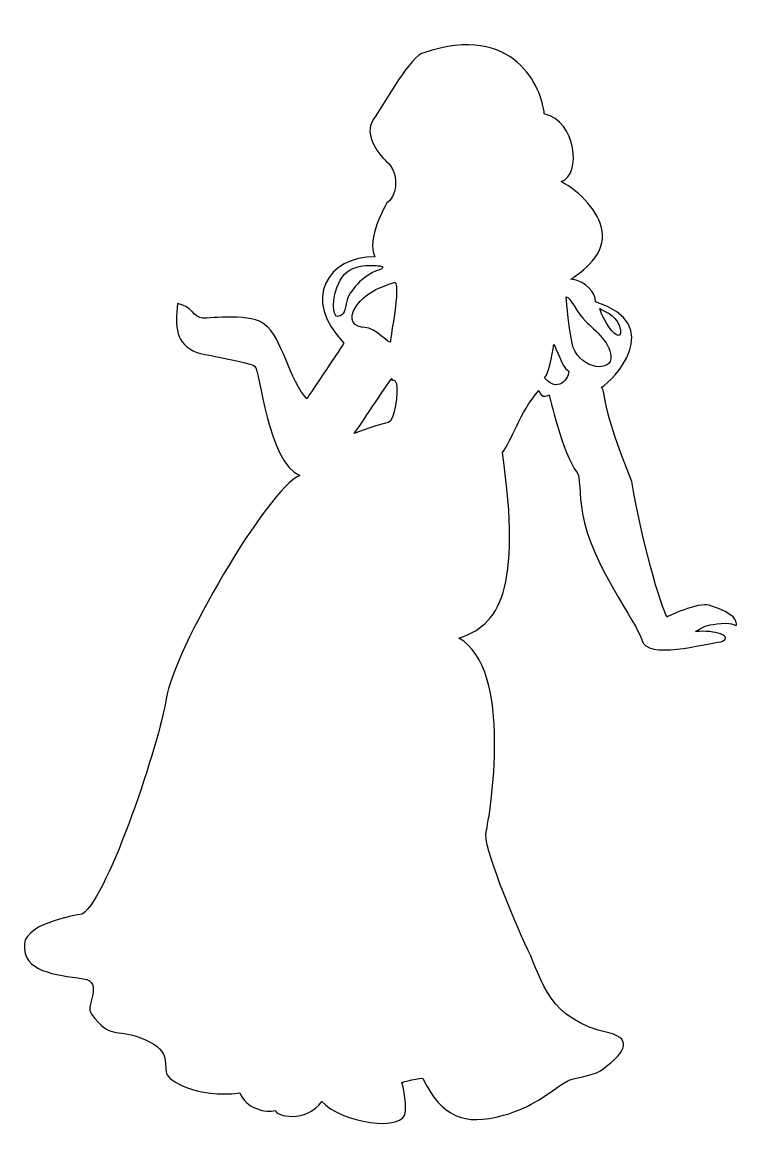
# Model space of a CAD drawing. Header units: centimetres. Extents: x -7.5 to 7.5, y -11.5 to 11.8.
import ezdxf

# ---------------------------------------------------------------- set-up
doc = ezdxf.new("R2010")
doc.units = ezdxf.units.CM
doc.header["$MEASUREMENT"] = 0
doc.layers.add('Camada 1', color=7, linetype='Continuous')

msp = doc.modelspace()

# ---------------------------------------------------------------- linework, layer by layer
at = {"layer": 'Camada 1'}
for points, knots in [([(-4.47936, -2.39973), (-4.32572, -1.39212), (-2.35984, 1.9964), (-1.68422, 2.27451), (-1.68422, 2.27451), (-2.35973, 2.55261), (-2.50998, 4.4837), (-2.62923, 4.56326), (-2.62923, 4.56326), (-2.74848, 4.64279), (-3.74315, 4.8117), (-3.83613, 4.84787), (-3.83613, 4.84787), (-4.29428, 5.02609), (-4.28571, 5.39572), (-4.246, 5.87257), (-4.246, 5.87257), (-3.9679, 5.83288), (-3.88127, 5.56515), (-3.72228, 5.56515), (-3.72228, 5.56515), (-3.56327, 5.56515), (-2.65135, 5.66744), (-2.41294, 5.42902), (-2.41294, 5.42902), (-2.07136, 5.18941), (-1.88912, 4.2444), (-1.53862, 3.87912), (-1.53862, 3.87912), (-1.53862, 3.87912), (-0.92087, 4.80318), (-0.76194, 5.04157), (-0.76194, 5.04157), (-1.66142, 5.96385), (-1.09211, 6.86331), (-0.11294, 6.85214), (-0.11294, 6.85214), (-0.30651, 7.20504), (0.13045, 7.97233), (0.13045, 7.97233), (0.13045, 7.97233), (0.331, 8.09317), (0.40847, 8.52867), (0.17014, 8.80688), (0.17014, 8.80688), (-0.02856, 8.96589), (-0.36339, 9.40254), (-0.14781, 9.72088), (-0.14781, 9.72088), (0.11823, 10.11389), (0.64213, 11.07504), (0.91179, 11.12174), (0.91179, 11.12174), (2.80184, 11.75933), (3.38244, 10.3817), (3.42874, 9.84005), (3.42874, 9.84005), (4.09983, 9.69831), (4.2136, 8.57113), (3.78098, 8.42313), (3.78098, 8.42313), (4.2022, 8.20683), (4.571, 7.7694), (4.63495, 7.42113), (4.63495, 7.42113), (4.73266, 6.88799), (4.21357, 6.53308), (3.98505, 6.38275), (3.98505, 6.38275), (4.30292, 6.34298), (4.5017, 6.10457), (4.5017, 5.90586), (4.5017, 5.90586), (5.98982, 5.4399), (4.85928, 4.23687), (4.62095, 4.11762), (4.62095, 4.11762), (4.72382, 4.03541), (4.60068, 3.74318), (5.26103, 2.14907), (5.26103, 2.14907), (5.43185, 1.03322), (5.87457, -0.53219), (6.00107, -0.68615), (6.00107, -0.68615), (6.00107, -0.68615), (6.63763, -0.36476), (6.88928, -0.44702), (6.88928, -0.44702), (7.44707, -0.62929), (7.44194, -0.76971), (7.44707, -0.83418), (7.44707, -0.83418), (7.45366, -0.9171), (7.37878, -0.78867), (7.12825, -0.82275), (7.12825, -0.82275), (6.84975, -0.86069), (6.83173, -0.83463), (6.59324, -0.99357), (6.59324, -0.99357), (6.99067, -0.95372), (7.413, -1.09612), (7.12455, -1.20749), (7.12455, -1.20749), (6.76697, -1.24718), (5.57552, -1.59495), (5.46593, -1.16442), (5.46593, -1.16442), (5.37962, -0.82517), (4.39564, 0.45258), (4.22498, 1.47731), (4.22498, 1.47731), (4.15587, 1.89265), (4.1827, 2.2523), (4.11102, 2.34287), (4.11102, 2.34287), (3.81582, 2.71585), (3.53042, 3.95963), (3.53042, 3.95963), (3.53042, 3.95963), (3.53042, 3.95963), (3.37101, 3.85718), (3.3141, 4.05075), (3.3141, 4.05075), (2.90415, 3.58389), (2.74988, 2.99083), (2.55123, 2.75241), (2.55123, 2.75241), (2.97245, -0.12821), (2.47154, -0.87982), (1.64038, -1.12794), (1.64038, -1.12794), (2.79296, -1.76368), (2.29671, -4.8537), (2.2096, -5.18429), (2.2096, -5.18429), (2.13695, -5.46038), (2.76851, -6.97936), (3.0864, -7.65494), (3.0864, -7.65494), (3.40427, -8.33053), (3.50759, -9.10094), (4.77989, -9.39378), (4.77989, -9.39378), (5.32435, -9.51911), (5.06643, -9.86783), (4.60071, -10.18282), (4.60071, -10.18282), (4.41831, -10.30625), (4.01881, -10.32763), (3.90615, -10.39914), (3.90615, -10.39914), (3.46501, -10.67907), (3.19857, -10.94312), (2.57408, -11.11635), (2.57408, -11.11635), (1.74146, -11.34744), (1.28746, -11.15056), (0.8854, -10.34752), (0.8854, -10.34752), (0.87013, -10.31717), (0.44828, -10.42708), (0.44828, -10.42708), (0.44828, -10.42708), (0.44828, -10.42708), (0.52448, -10.5926), (0.52768, -11.02311), (0.52768, -11.02311), (0.53138, -11.5033), (-0.86313, -11.26161), (-1.22077, -10.82449), (-1.22077, -10.82449), (-1.54772, -11.28714), (-2.19674, -11.139), (-2.19674, -11.0138), (-2.19674, -11.0138), (-2.38459, -11.08402), (-2.81753, -10.9675), (-2.93678, -10.64947), (-2.93678, -10.64947), (-3.84949, -10.75874), (-4.4343, -10.39346), (-4.47382, -10.2395), (-4.47382, -10.2395), (-4.53094, -10.01728), (-4.35997, -9.73859), (-5.03169, -9.48806), (-5.03169, -9.48806), (-5.56483, -9.28928), (-5.61859, -9.54143), (-6.04499, -8.99855), (-6.04499, -8.99855), (-6.18649, -8.8184), (-5.77181, -8.32664), (-6.21583, -8.25835), (-6.21583, -8.25835), (-6.79196, -8.16979), (-7.48998, -8.12434), (-7.44545, -7.52971), (-7.44545, -7.52971), (-7.41129, -7.07394), (-6.22715, -6.90312), (-6.22715, -6.90312), (-6.22715, -6.90312), (-5.67083, -6.50575), (-4.61451, -3.28601), (-4.47936, -2.39973)], [0, 0, 0, 0, 0.01886792, 0.01886792, 0.01886792, 0.01886792, 0.03773585, 0.03773585, 0.03773585, 0.03773585, 0.05660377, 0.05660377, 0.05660377, 0.05660377, 0.0754717, 0.0754717, 0.0754717, 0.0754717, 0.09433962, 0.09433962, 0.09433962, 0.09433962, 0.11320755, 0.11320755, 0.11320755, 0.11320755, 0.13207547, 0.13207547, 0.13207547, 0.13207547, 0.1509434, 0.1509434, 0.1509434, 0.1509434, 0.16981132, 0.16981132, 0.16981132, 0.16981132, 0.18867925, 0.18867925, 0.18867925, 0.18867925, 0.20754717, 0.20754717, 0.20754717, 0.20754717, 0.22641509, 0.22641509, 0.22641509, 0.22641509, 0.24528302, 0.24528302, 0.24528302, 0.24528302, 0.26415094, 0.26415094, 0.26415094, 0.26415094, 0.28301887, 0.28301887, 0.28301887, 0.28301887, 0.30188679, 0.30188679, 0.30188679, 0.30188679, 0.32075472, 0.32075472, 0.32075472, 0.32075472, 0.33962264, 0.33962264, 0.33962264, 0.33962264, 0.35849057, 0.35849057, 0.35849057, 0.35849057, 0.37735849, 0.37735849, 0.37735849, 0.37735849, 0.39622642, 0.39622642, 0.39622642, 0.39622642, 0.41509434, 0.41509434, 0.41509434, 0.41509434, 0.43396226, 0.43396226, 0.43396226, 0.43396226, 0.45283019, 0.45283019, 0.45283019, 0.45283019, 0.47169811, 0.47169811, 0.47169811, 0.47169811, 0.49056604, 0.49056604, 0.49056604, 0.49056604, 0.50943396, 0.50943396, 0.50943396, 0.50943396, 0.52830189, 0.52830189, 0.52830189, 0.52830189, 0.54716981, 0.54716981, 0.54716981, 0.54716981, 0.56603774, 0.56603774, 0.56603774, 0.56603774, 0.58490566, 0.58490566, 0.58490566, 0.58490566, 0.60377358, 0.60377358, 0.60377358, 0.60377358, 0.62264151, 0.62264151, 0.62264151, 0.62264151, 0.64150943, 0.64150943, 0.64150943, 0.64150943, 0.66037736, 0.66037736, 0.66037736, 0.66037736, 0.67924528, 0.67924528, 0.67924528, 0.67924528, 0.69811321, 0.69811321, 0.69811321, 0.69811321, 0.71698113, 0.71698113, 0.71698113, 0.71698113, 0.73584906, 0.73584906, 0.73584906, 0.73584906, 0.75471698, 0.75471698, 0.75471698, 0.75471698, 0.77358491, 0.77358491, 0.77358491, 0.77358491, 0.79245283, 0.79245283, 0.79245283, 0.79245283, 0.81132075, 0.81132075, 0.81132075, 0.81132075, 0.83018868, 0.83018868, 0.83018868, 0.83018868, 0.8490566, 0.8490566, 0.8490566, 0.8490566, 0.86792453, 0.86792453, 0.86792453, 0.86792453, 0.88679245, 0.88679245, 0.88679245, 0.88679245, 0.90566038, 0.90566038, 0.90566038, 0.90566038, 0.9245283, 0.9245283, 0.9245283, 0.9245283, 0.94339623, 0.94339623, 0.94339623, 0.94339623, 0.96226415, 0.96226415, 0.96226415, 0.96226415, 1, 1, 1, 1]), ([(-0.00745, 6.65979), (-0.07598, 6.65979), (-0.63822, 6.75573), (-0.8439, 6.35809), (-0.8439, 6.35809), (-1.04959, 5.96042), (-0.98106, 5.59016), (-0.89877, 5.6039), (-0.89877, 5.6039), (-0.72772, 5.6325), (-0.76161, 5.71352), (-0.69308, 5.94669), (-0.69308, 5.94669), (-0.62455, 6.17986), (-0.30906, 6.50898), (0.02005, 6.59127), (0.02005, 6.59127), (0.10233, 6.64606), (-0.00745, 6.65979), (-0.00745, 6.65979)], [0, 0, 0, 0, 0.16666667, 0.16666667, 0.16666667, 0.16666667, 0.33333333, 0.33333333, 0.33333333, 0.33333333, 0.5, 0.5, 0.5, 0.5, 0.66666667, 0.66666667, 0.66666667, 0.66666667, 1, 1, 1, 1]), ([(0.30801, 6.31694), (0.11595, 6.26214), (-0.29545, 6.12491), (-0.50114, 5.82325), (-0.50114, 5.82325), (-0.70683, 5.5216), (-0.52855, 5.37071), (-0.32284, 5.37071), (-0.32284, 5.37071), (-0.11713, 5.37071), (0.21207, 4.99513), (0.21207, 5.06906), (0.21207, 5.06906), (0.21208, 5.21987), (0.41779, 6.17983), (0.30801, 6.31694)], [0, 0, 0, 0, 0.2, 0.2, 0.2, 0.2, 0.4, 0.4, 0.4, 0.4, 0.6, 0.6, 0.6, 0.6, 1, 1, 1, 1]), ([(4.01062, 5.04157), (4.10656, 4.53415), (4.7786, 4.41072), (4.81977, 4.71245), (4.81977, 4.71245), (4.86041, 5.0104), (4.47682, 5.32954), (4.29859, 5.49411), (4.29859, 5.49411), (4.12039, 5.65868), (3.9695, 6.01529), (3.88719, 6.01529), (3.88719, 6.01529), (3.88719, 6.01529), (3.91471, 5.54901), (4.01062, 5.04157)], [0, 0, 0, 0, 0.2, 0.2, 0.2, 0.2, 0.4, 0.4, 0.4, 0.4, 0.6, 0.6, 0.6, 0.6, 1, 1, 1, 1]), ([(4.77863, 5.38444), (4.92955, 5.16499), (5.09393, 5.12385), (4.998, 5.3982), (4.998, 5.3982), (4.90207, 5.67255), (4.66888, 5.69983), (4.5866, 5.76846), (4.5866, 5.76846), (4.58659, 5.76846), (4.62773, 5.60389), (4.77863, 5.38444)], [0, 0, 0, 0, 0.25, 0.25, 0.25, 0.25, 0.5, 0.5, 0.5, 0.5, 1, 1, 1, 1]), ([(3.43468, 4.31481), (3.75014, 3.93079), (4.0243, 4.43824), (3.91471, 4.47935), (3.91471, 4.47935), (3.80509, 4.52049), (3.68153, 4.9593), (3.62671, 5.01418), (3.62671, 5.01418), (3.62671, 5.01418), (3.54442, 4.42448), (3.43468, 4.31481)], [0, 0, 0, 0, 0.25, 0.25, 0.25, 0.25, 0.5, 0.5, 0.5, 0.5, 1, 1, 1, 1]), ([(0.17091, 3.38231), (0.29434, 3.39604), (0.3766, 4.04054), (0.33548, 4.19138), (0.33548, 4.19138), (0.29434, 4.34222), (0.22573, 4.21879), (0.23938, 4.30108), (0.23938, 4.30108), (0.11595, 4.16392), (-0.46002, 3.24518), (-0.55596, 3.14914), (-0.55596, 3.14914), (-0.55593, 3.14914), (0.04751, 3.36858), (0.17091, 3.38231)], [0, 0, 0, 0, 0.2, 0.2, 0.2, 0.2, 0.4, 0.4, 0.4, 0.4, 0.6, 0.6, 0.6, 0.6, 1, 1, 1, 1])]:
    msp.add_open_spline(points, degree=3, knots=knots, dxfattribs=at)

doc.saveas('drawing.dxf')
